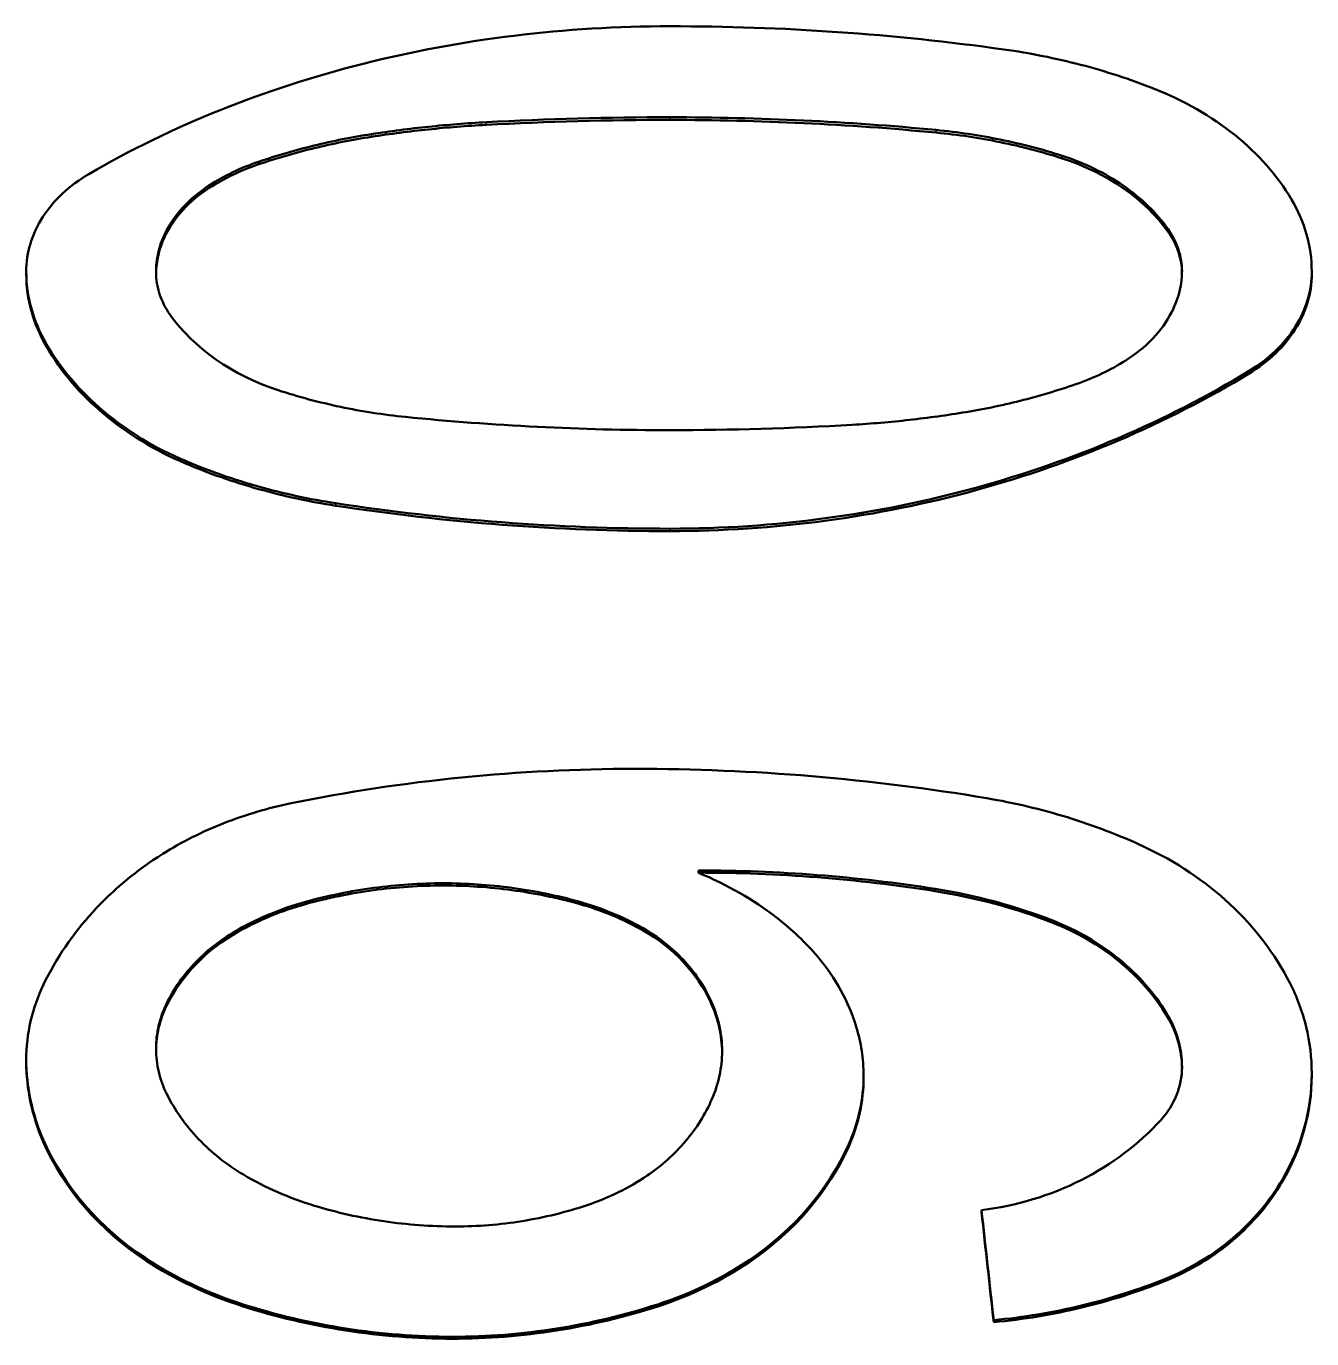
# Model space of a CAD drawing. Header units: millimetres. Extents: x -1259 to 2100, y -2965 to 1485.
# Drawn here: x 1118.684 to 1122.196, y 562.526 to 566.114 of the extents above; entities that cross this region are included whole.
import ezdxf

# ---------------------------------------------------------------- set-up
doc = ezdxf.new("R2010")
doc.units = ezdxf.units.MM
doc.header["$LTSCALE"] = 5
doc.layers.add('Visible (ISO)', color=7, linetype='Continuous', lineweight=50)
doc.layers.add('Visible Narrow (ISO)', color=7, linetype='Continuous', lineweight=35)

msp = doc.modelspace()

# ---------------------------------------------------------------- linework, layer by layer
at = {"layer": 'Visible (ISO)'}
for p, q in [((1118.6837, 565.4359), (1118.6837, 565.4429)), ((1122.196, 565.4359), (1122.196, 565.4429)), ((1121.0529, 564.7927), (1121.0529, 564.7926)), ((1120.5209, 563.8062), (1120.5209, 563.7997)), ((1118.6837, 563.2829), (1118.6837, 563.2888)), ((1120.9715, 563.2403), (1120.9715, 563.2461)), ((1122.196, 563.246), (1122.196, 563.2519)), ((1121.2938, 562.8722), (1121.2938, 562.8778)), ((1121.327, 562.5715), (1121.327, 562.577)), ((1119.5529, 562.5492), (1119.5529, 562.5492))]:
    msp.add_line(p, q, dxfattribs=at)
for centre, major_axis, ratio, start_param, end_param in [((1120.4428, 561.3732), (-6.4847, 0.0002), 0.692656, 4.712473, 4.789987), ((1120.4428, 561.3637), (-6.488, 0.0002), 0.692656, 4.712473, 4.789947), ((1119.3361, 565.4424), (0.2959, 0.0391), 0.882807, 2.618979, 3.011161), ((1121.5554, 565.4267), (0.2788, 0.0736), 0.873276, 5.654916, 6.056601), ((1120.442, 569.5734), (6.2131, 0.0002), 0.73456, 4.712433, 4.792671), ((1121.3104, 551.7967), (-1.4761, 19.4664), 0.051031, 5.295421, 5.314098), ((1121.3104, 551.7968), (-1.4761, 19.4563), 0.051057, 5.295419, 5.314096)]:
    msp.add_ellipse(centre, major_axis=major_axis, ratio=ratio, start_param=start_param, end_param=end_param, dxfattribs=at)
for points, knots in [([(1118.855, 565.7097), (1118.9671, 565.7753), (1119.0869, 565.8337), (1119.3379, 565.9345), (1119.4687, 565.9769), (1119.738, 566.0449), (1119.8762, 566.0706), (1120.1572, 566.1049), (1120.2997, 566.1136), (1120.4424, 566.1136)], [0, 0, 0, 0, 0.043807, 0.043807, 0.0870851, 0.0870851, 0.1299533, 0.1299533, 0.172765, 0.172765, 0.172765, 0.172765]), ([(1120.4424, 566.1136), (1120.5954, 566.1136), (1120.7484, 566.1083), (1121.0532, 566.0872), (1121.2048, 566.0713), (1121.355, 566.0502)], [0, 0, 0, 0, 0.04591624, 0.04591624, 0.09190288, 0.09190288, 0.09190288, 0.09190288]), ([(1121.355, 566.0502), (1121.4264, 566.0402), (1121.4965, 566.0262), (1121.6333, 565.9905), (1121.6998, 565.9688), (1121.7635, 565.9436)], [0, 0, 0, 0, 0.02187074, 0.02187074, 0.0439155, 0.0439155, 0.0439155, 0.0439155]), ([(1121.7635, 565.9436), (1121.8472, 565.9105), (1121.9222, 565.8672), (1122.0502, 565.7646), (1122.1025, 565.7047), (1122.1406, 565.6404)], [0, 0, 0, 0, 0.02895113, 0.02895113, 0.05859624, 0.05859624, 0.05859624, 0.05859624]), ([(1121.1696, 565.8301), (1121.0492, 565.8417), (1120.9282, 565.8504), (1120.6856, 565.8619), (1120.564, 565.8648), (1120.4424, 565.8648)], [0, 0, 0, 0, 0.0364797, 0.0364797, 0.07295946, 0.07295946, 0.07295946, 0.07295946]), ([(1119.9402, 565.8513), (1119.8875, 565.8485), (1119.835, 565.8444), (1119.7305, 565.8335), (1119.6785, 565.8267), (1119.627, 565.8187)], [0, 0, 0, 0, 0.01585173, 0.01585173, 0.03170337, 0.03170337, 0.03170337, 0.03170337]), ([(1119.9402, 565.8441), (1119.8875, 565.8413), (1119.835, 565.8371), (1119.7305, 565.8263), (1119.6785, 565.8195), (1119.627, 565.8115)], [0, 0, 0, 0, 0.01585153, 0.01585153, 0.03170296, 0.03170296, 0.03170296, 0.03170296]), ([(1121.1696, 565.8229), (1121.0492, 565.8345), (1120.9282, 565.8431), (1120.6856, 565.8547), (1120.564, 565.8576), (1120.4424, 565.8576)], [0, 0, 0, 0, 0.03647941, 0.03647941, 0.0729589, 0.0729589, 0.0729589, 0.0729589]), ([(1121.5138, 565.7597), (1121.4591, 565.7773), (1121.4027, 565.7921), (1121.2875, 565.8156), (1121.2289, 565.8244), (1121.1696, 565.8301)], [0, 0, 0, 0, 0.0180603, 0.0180603, 0.03601367, 0.03601367, 0.03601367, 0.03601367]), ([(1119.627, 565.8187), (1119.5738, 565.8105), (1119.5214, 565.8), (1119.4184, 565.7748), (1119.3678, 565.7601), (1119.3186, 565.7433)], [0, 0, 0, 0, 0.01633595, 0.01633595, 0.03276173, 0.03276173, 0.03276173, 0.03276173]), ([(1119.627, 565.8115), (1119.5738, 565.8033), (1119.5214, 565.7928), (1119.4184, 565.7677), (1119.3678, 565.7529), (1119.3186, 565.7362)], [0, 0, 0, 0, 0.01633527, 0.01633527, 0.03275973, 0.03275973, 0.03275973, 0.03275973]), ([(1121.5138, 565.7525), (1121.4591, 565.7701), (1121.4027, 565.7849), (1121.2875, 565.8084), (1121.2289, 565.8172), (1121.1696, 565.8229)], [0, 0, 0, 0, 0.01805894, 0.01805894, 0.03601173, 0.03601173, 0.03601173, 0.03601173]), ([(1121.8037, 565.5587), (1121.7724, 565.6031), (1121.7307, 565.6436), (1121.6322, 565.7118), (1121.5758, 565.7397), (1121.5138, 565.7597)], [0, 0, 0, 0, 0.02103243, 0.02103243, 0.04155381, 0.04155381, 0.04155381, 0.04155381]), ([(1119.3186, 565.7433), (1119.2942, 565.735), (1119.2707, 565.7254), (1119.2256, 565.7039), (1119.2041, 565.6919), (1119.1839, 565.6788)], [0, 0, 0, 0, 0.00814539, 0.00814539, 0.01637582, 0.01637582, 0.01637582, 0.01637582]), ([(1119.3186, 565.7362), (1119.2942, 565.7279), (1119.2707, 565.7183), (1119.2256, 565.6967), (1119.2041, 565.6847), (1119.1839, 565.6717)], [0, 0, 0, 0, 0.00814431, 0.00814431, 0.0163731, 0.0163731, 0.0163731, 0.0163731]), ([(1118.6837, 565.4429), (1118.6837, 565.4687), (1118.6876, 565.4946), (1118.7027, 565.5447), (1118.714, 565.5691), (1118.7435, 565.6151), (1118.7617, 565.6367), (1118.8041, 565.6762), (1118.8282, 565.6941), (1118.855, 565.7097)], [0, 0, 0, 0, 0.01087225, 0.01087225, 0.02166283, 0.02166283, 0.03231179, 0.03231179, 0.04278236, 0.04278236, 0.04278236, 0.04278236]), ([(1119.1839, 565.6788), (1119.1564, 565.6611), (1119.1322, 565.6407), (1119.0913, 565.596), (1119.0747, 565.5715), (1119.0624, 565.5459)], [0, 0, 0, 0, 0.01121573, 0.01121573, 0.02263574, 0.02263574, 0.02263574, 0.02263574]), ([(1122.1406, 565.6404), (1122.1589, 565.6096), (1122.1727, 565.5773), (1122.1913, 565.511), (1122.196, 565.477), (1122.196, 565.4429)], [0, 0, 0, 0, 0.0142434, 0.0142434, 0.02857688, 0.02857688, 0.02857688, 0.02857688]), ([(1119.0624, 565.5459), (1119.0544, 565.5292), (1119.0483, 565.5119), (1119.0402, 565.4767), (1119.0382, 565.4588), (1119.0382, 565.4408)], [0, 0, 0, 0, 0.00749917, 0.00749917, 0.01503178, 0.01503178, 0.01503178, 0.01503178]), ([(1121.8416, 565.4437), (1121.8416, 565.4637), (1121.8383, 565.4837), (1121.8256, 565.5223), (1121.8162, 565.5411), (1121.8037, 565.5587)], [0, 0, 0, 0, 0.00840975, 0.00840975, 0.01674845, 0.01674845, 0.01674845, 0.01674845]), ([(1121.8415, 565.44), (1121.8412, 565.4589), (1121.8379, 565.4777), (1121.8256, 565.5153), (1121.8162, 565.534), (1121.8037, 565.5516)], [0.00046544, 0.00046544, 0.00046544, 0.00046544, 0.00840544, 0.00840544, 0.01674027, 0.01674027, 0.01674027, 0.01674027]), ([(1118.7389, 565.2447), (1118.7207, 565.2761), (1118.7069, 565.3087), (1118.6884, 565.3752), (1118.6837, 565.4091), (1118.6837, 565.4429)], [0, 0, 0, 0, 0.014091, 0.014091, 0.02827231, 0.02827231, 0.02827231, 0.02827231]), ([(1119.0382, 565.4408), (1119.0382, 565.421), (1119.0415, 565.401), (1119.0543, 565.3623), (1119.0638, 565.3435), (1119.0764, 565.3258)], [0, 0, 0, 0, 0.00835341, 0.00835341, 0.01663391, 0.01663391, 0.01663391, 0.01663391]), ([(1122.196, 565.4429), (1122.196, 565.4171), (1122.1921, 565.3911), (1122.177, 565.3406), (1122.1658, 565.3158), (1122.1364, 565.269), (1122.1182, 565.2468), (1122.0759, 565.2062), (1122.0519, 565.1877), (1122.0252, 565.1715)], [0, 0, 0, 0, 0.01084531, 0.01084531, 0.02160922, 0.02160922, 0.03223192, 0.03223192, 0.04267677, 0.04267677, 0.04267677, 0.04267677]), ([(1122.196, 565.4359), (1122.196, 565.3842), (1122.1805, 565.3322), (1122.151, 565.2853), (1122.1215, 565.2385), (1122.0781, 565.1968), (1122.0252, 565.1646)], [-1.5707963, -1.5707963, -1.5707963, -1.5707963, -1.1135855, -1.1135855, -1.1135855, -0.6563747, -0.6563747, -0.6563747, -0.6563747]), ([(1121.6958, 565.2053), (1121.7238, 565.2238), (1121.7483, 565.245), (1121.7897, 565.2915), (1121.8065, 565.3168), (1121.8188, 565.3431)], [0, 0, 0, 0, 0.01135824, 0.01135824, 0.0229261, 0.0229261, 0.0229261, 0.0229261]), ([(1119.1187, 564.9253), (1119.0346, 564.9609), (1118.9591, 565.0072), (1118.8302, 565.1158), (1118.7774, 565.1784), (1118.7389, 565.2447)], [0, 0, 0, 0, 0.02907119, 0.02907119, 0.05883924, 0.05883924, 0.05883924, 0.05883924]), ([(1119.1187, 564.9186), (1119.0356, 564.9537), (1118.9598, 564.9998), (1118.8954, 565.054), (1118.8309, 565.1083), (1118.7778, 565.1708), (1118.7389, 565.2378)], [0.4854726, 0.4854726, 0.4854726, 0.4854726, 0.8143635, 0.8143635, 0.8143635, 1.1432544, 1.1432544, 1.1432544, 1.1432544]), ([(1121.5604, 565.1383), (1121.5849, 565.147), (1121.6086, 565.157), (1121.6538, 565.1794), (1121.6755, 565.1918), (1121.6958, 565.2053)], [0, 0, 0, 0, 0.00816866, 0.00816866, 0.016422, 0.016422, 0.016422, 0.016422]), ([(1122.0252, 565.1715), (1121.9135, 565.1036), (1121.7939, 565.042), (1121.5437, 564.9349), (1121.4133, 564.8892), (1121.1448, 564.8155), (1121.0069, 564.7875), (1120.7267, 564.7499), (1120.5846, 564.7403), (1120.4424, 564.7403)], [0, 0, 0, 0, 0.0436851, 0.0436851, 0.0868429, 0.0868429, 0.129592, 0.129592, 0.1722832, 0.1722832, 0.1722832, 0.1722832]), ([(1119.3717, 565.1188), (1119.4272, 565.1007), (1119.4843, 565.0855), (1119.6007, 565.061), (1119.6599, 565.0518), (1119.7197, 565.0458)], [0, 0, 0, 0, 0.0182188, 0.0182188, 0.03633571, 0.03633571, 0.03633571, 0.03633571]), ([(1121.2515, 565.0591), (1121.3047, 565.0679), (1121.3572, 565.079), (1121.4604, 565.1055), (1121.5111, 565.1209), (1121.5604, 565.1383)], [0, 0, 0, 0, 0.01636565, 0.01636565, 0.03281947, 0.03281947, 0.03281947, 0.03281947]), ([(1119.7197, 565.0458), (1119.8394, 565.0338), (1119.9597, 565.0247), (1120.2008, 565.0126), (1120.3216, 565.0095), (1120.4424, 565.0095)], [0, 0, 0, 0, 0.0362469, 0.0362469, 0.07249386, 0.07249386, 0.07249386, 0.07249386]), ([(1120.9404, 565.0242), (1120.9927, 565.0273), (1121.0449, 565.0318), (1121.1487, 565.0434), (1121.2003, 565.0506), (1121.2515, 565.0591)], [0, 0, 0, 0, 0.01574971, 0.01574971, 0.03149932, 0.03149932, 0.03149932, 0.03149932]), ([(1119.5291, 564.8098), (1119.4575, 564.8208), (1119.387, 564.8361), (1119.2496, 564.8748), (1119.1828, 564.8983), (1119.1187, 564.9253)], [0, 0, 0, 0, 0.02195878, 0.02195878, 0.04409052, 0.04409052, 0.04409052, 0.04409052]), ([(1119.5291, 564.8031), (1119.4575, 564.8141), (1119.387, 564.8294), (1119.2496, 564.8681), (1119.1828, 564.8915), (1119.1187, 564.9186)], [0, 0, 0, 0, 0.02195783, 0.02195783, 0.04408733, 0.04408733, 0.04408733, 0.04408733]), ([(1120.4424, 564.7403), (1120.2892, 564.7403), (1120.1361, 564.7461), (1119.8311, 564.7694), (1119.6794, 564.7868), (1119.5291, 564.8098)], [0, 0, 0, 0, 0.04594796, 0.04594796, 0.09196619, 0.09196619, 0.09196619, 0.09196619]), ([(1120.3462, 564.0838), (1120.188, 564.0838), (1120.0299, 564.0759), (1119.7161, 564.0445), (1119.5605, 564.021), (1119.4075, 563.9899)], [-0.09492566, -0.09492566, -0.09492566, -0.09492566, -0.0474614, -0.0474614, 0, 0, 0, 0]), ([(1120.3462, 564.0838), (1120.5078, 564.0838), (1120.6693, 564.0771), (1120.9907, 564.0503), (1121.1504, 564.0302), (1121.3083, 564.0036)], [0, 0, 0, 0, 0.04847981, 0.04847981, 0.09695798, 0.09695798, 0.09695798, 0.09695798]), ([(1121.3083, 564.0036), (1121.3833, 563.9909), (1121.4569, 563.9734), (1121.6003, 563.9292), (1121.67, 563.9025), (1121.7366, 563.8716)], [0, 0, 0, 0, 0.0230219, 0.0230219, 0.0462328, 0.0462328, 0.0462328, 0.0462328]), ([(1119.0565, 563.8512), (1119.1085, 563.8838), (1119.1646, 563.9121), (1119.2824, 563.9586), (1119.344, 563.9769), (1119.4075, 563.9899)], [0, 0, 0, 0, 0.01993021, 0.01993021, 0.03961266, 0.03961266, 0.03961266, 0.03961266]), ([(1121.7366, 563.8716), (1121.8255, 563.8303), (1121.9051, 563.7768), (1122.0406, 563.6505), (1122.0959, 563.5773), (1122.1361, 563.4989)], [0, 0, 0, 0, 0.03098588, 0.03098588, 0.06270862, 0.06270862, 0.06270862, 0.06270862]), ([(1121.1667, 563.7557), (1121.0604, 563.7725), (1120.953, 563.7851), (1120.7374, 563.802), (1120.6292, 563.8062), (1120.5209, 563.8062)], [0, 0, 0, 0, 0.03252708, 0.03252708, 0.0650073, 0.0650073, 0.0650073, 0.0650073]), ([(1121.1667, 563.7496), (1121.0604, 563.7664), (1120.953, 563.779), (1120.7374, 563.7958), (1120.6292, 563.8), (1120.5209, 563.8001)], [0, 0, 0, 0, 0.03252645, 0.03252645, 0.0650064, 0.0650064, 0.0650064, 0.0650064]), ([(1119.8231, 563.7711), (1119.7592, 563.7711), (1119.6955, 563.7668), (1119.5693, 563.7497), (1119.5071, 563.737), (1119.4466, 563.7202)], [0, 0, 0, 0, 0.01915495, 0.01915495, 0.03838881, 0.03838881, 0.03838881, 0.03838881]), ([(1119.8231, 563.7649), (1119.7592, 563.7649), (1119.6955, 563.7606), (1119.5693, 563.7436), (1119.5071, 563.7309), (1119.4466, 563.7141)], [0, 0, 0, 0, 0.01915482, 0.01915482, 0.03838797, 0.03838797, 0.03838797, 0.03838797]), ([(1120.1931, 563.7211), (1120.1336, 563.7376), (1120.0725, 563.7501), (1119.9485, 563.7668), (1119.8858, 563.7711), (1119.8231, 563.7711)], [0, 0, 0, 0, 0.01890344, 0.01890344, 0.03772929, 0.03772929, 0.03772929, 0.03772929]), ([(1120.1931, 563.715), (1120.1336, 563.7315), (1120.0725, 563.744), (1119.9485, 563.7607), (1119.8858, 563.7649), (1119.8231, 563.7649)], [0, 0, 0, 0, 0.01890262, 0.01890262, 0.03772825, 0.03772825, 0.03772825, 0.03772825]), ([(1119.4466, 563.7202), (1119.4141, 563.7112), (1119.3825, 563.7004), (1119.3212, 563.6752), (1119.2915, 563.6609), (1119.2632, 563.6449)], [0, 0, 0, 0, 0.01031451, 0.01031451, 0.02071853, 0.02071853, 0.02071853, 0.02071853]), ([(1119.4466, 563.7141), (1119.4141, 563.7051), (1119.3825, 563.6943), (1119.3212, 563.6691), (1119.2915, 563.6548), (1119.2632, 563.6389)], [0, 0, 0, 0, 0.01031366, 0.01031366, 0.0207162, 0.0207162, 0.0207162, 0.0207162]), ([(1120.3691, 563.6481), (1120.342, 563.6636), (1120.3136, 563.6775), (1120.2547, 563.7019), (1120.2243, 563.7124), (1120.1931, 563.7211)], [0, 0, 0, 0, 0.01001334, 0.01001334, 0.0199376, 0.0199376, 0.0199376, 0.0199376]), ([(1120.3691, 563.642), (1120.342, 563.6575), (1120.3136, 563.6714), (1120.2547, 563.6958), (1120.2243, 563.7063), (1120.1931, 563.715)], [0, 0, 0, 0, 0.01001187, 0.01001187, 0.01993527, 0.01993527, 0.01993527, 0.01993527]), ([(1120.7336, 563.6773), (1120.7548, 563.6609), (1120.7748, 563.6437), (1120.8127, 563.6075), (1120.8306, 563.5885), (1120.8472, 563.5688)], [0, 0, 0, 0, 0.00884915, 0.00884915, 0.01777172, 0.01777172, 0.01777172, 0.01777172]), ([(1119.2632, 563.6449), (1119.2194, 563.6203), (1119.1806, 563.5901), (1119.1142, 563.5216), (1119.0869, 563.4829), (1119.0669, 563.4419)], [0, 0, 0, 0, 0.01609923, 0.01609923, 0.03254912, 0.03254912, 0.03254912, 0.03254912]), ([(1120.5535, 563.4526), (1120.5352, 563.492), (1120.5098, 563.5291), (1120.4474, 563.5952), (1120.4107, 563.6243), (1120.3691, 563.6481)], [0, 0, 0, 0, 0.01572777, 0.01572777, 0.03111814, 0.03111814, 0.03111814, 0.03111814]), ([(1121.8004, 563.4143), (1121.7669, 563.4698), (1121.7224, 563.5206), (1121.6166, 563.607), (1121.5557, 563.6429), (1121.4886, 563.669)], [0, 0, 0, 0, 0.02301489, 0.02301489, 0.04547648, 0.04547648, 0.04547648, 0.04547648]), ([(1120.8472, 563.5688), (1120.8712, 563.5403), (1120.892, 563.5099), (1120.927, 563.4463), (1120.9411, 563.413), (1120.9516, 563.379)], [0, 0, 0, 0, 0.0129396, 0.0129396, 0.02601913, 0.02601913, 0.02601913, 0.02601913]), ([(1122.1361, 563.4989), (1122.1558, 563.4602), (1122.1708, 563.4197), (1122.1909, 563.3369), (1122.196, 563.2945), (1122.196, 563.2519)], [0, 0, 0, 0, 0.01567288, 0.01567288, 0.0314425, 0.0314425, 0.0314425, 0.0314425]), ([(1118.6837, 563.2888), (1118.6837, 563.3241), (1118.6877, 563.3593), (1118.7035, 563.4282), (1118.7153, 563.4619), (1118.7309, 563.4943)], [0, 0, 0, 0, 0.0130941, 0.0130941, 0.02611627, 0.02611627, 0.02611627, 0.02611627]), ([(1119.0669, 563.4419), (1119.0574, 563.4224), (1119.0503, 563.4021), (1119.0406, 563.3607), (1119.0382, 563.3396), (1119.0382, 563.3184)], [0, 0, 0, 0, 0.00782542, 0.00782542, 0.01569555, 0.01569555, 0.01569555, 0.01569555]), ([(1119.0669, 563.4359), (1119.0574, 563.4164), (1119.0503, 563.3962), (1119.0408, 563.3558), (1119.0384, 563.3356), (1119.0382, 563.3155)], [0, 0, 0, 0, 0.00782167, 0.00782167, 0.01531876, 0.01531876, 0.01531876, 0.01531876]), ([(1120.5849, 563.312), (1120.5849, 563.336), (1120.5822, 563.3601), (1120.5717, 563.4072), (1120.5639, 563.4303), (1120.5535, 563.4526)], [0, 0, 0, 0, 0.00894383, 0.00894383, 0.01784083, 0.01784083, 0.01784083, 0.01784083]), ([(1120.5849, 563.309), (1120.5846, 563.3321), (1120.582, 563.3551), (1120.5717, 563.4012), (1120.5639, 563.4243), (1120.5535, 563.4466)], [0.00036818, 0.00036818, 0.00036818, 0.00036818, 0.00893917, 0.00893917, 0.01783182, 0.01783182, 0.01783182, 0.01783182]), ([(1121.8416, 563.2682), (1121.8416, 563.2935), (1121.838, 563.3189), (1121.8242, 563.368), (1121.8139, 563.3918), (1121.8004, 563.4143)], [0, 0, 0, 0, 0.00940302, 0.00940302, 0.01873052, 0.01873052, 0.01873052, 0.01873052]), ([(1121.8415, 563.2655), (1121.8413, 563.2898), (1121.8377, 563.314), (1121.8242, 563.362), (1121.8139, 563.3859), (1121.8004, 563.4083)], [0.00039356, 0.00039356, 0.00039356, 0.00039356, 0.00939816, 0.00939816, 0.01872129, 0.01872129, 0.01872129, 0.01872129]), ([(1120.9516, 563.379), (1120.9582, 563.3573), (1120.9632, 563.3353), (1120.9699, 563.291), (1120.9715, 563.2686), (1120.9715, 563.2461)], [0, 0, 0, 0, 0.00830531, 0.00830531, 0.01661038, 0.01661038, 0.01661038, 0.01661038]), ([(1119.0382, 563.3184), (1119.0382, 563.2973), (1119.0407, 563.2761), (1119.0506, 563.2347), (1119.058, 563.2144), (1119.0678, 563.1948)], [0, 0, 0, 0, 0.00784485, 0.00784485, 0.01564227, 0.01564227, 0.01564227, 0.01564227]), ([(1118.7301, 563.0705), (1118.7147, 563.1055), (1118.7032, 563.1416), (1118.6877, 563.2147), (1118.6837, 563.2518), (1118.6837, 563.2888)], [0, 0, 0, 0, 0.01366494, 0.01366494, 0.02739637, 0.02739637, 0.02739637, 0.02739637]), ([(1118.7301, 563.0647), (1118.7147, 563.0997), (1118.7032, 563.1358), (1118.6877, 563.2088), (1118.6837, 563.246), (1118.6837, 563.2829)], [0, 0, 0, 0, 0.01365808, 0.01365808, 0.02738224, 0.02738224, 0.02738224, 0.02738224]), ([(1120.5571, 563.1808), (1120.5663, 563.2018), (1120.5732, 563.2235), (1120.5825, 563.2674), (1120.5849, 563.2897), (1120.5849, 563.312)], [0, 0, 0, 0, 0.00823204, 0.00823204, 0.01650377, 0.01650377, 0.01650377, 0.01650377]), ([(1120.9715, 563.2461), (1120.9715, 563.2142), (1120.9681, 563.1821), (1120.9544, 563.119), (1120.9443, 563.0879), (1120.9308, 563.0578)], [0, 0, 0, 0, 0.01184282, 0.01184282, 0.02362601, 0.02362601, 0.02362601, 0.02362601]), ([(1121.7842, 563.1245), (1121.8028, 563.145), (1121.817, 563.168), (1121.8365, 563.2167), (1121.8416, 563.2425), (1121.8416, 563.2682)], [0, 0, 0, 0, 0.00937459, 0.00937459, 0.01888662, 0.01888662, 0.01888662, 0.01888662]), ([(1120.9715, 563.2403), (1120.9715, 563.2083), (1120.9681, 563.1763), (1120.9544, 563.1132), (1120.9443, 563.0821), (1120.9308, 563.052)], [0, 0, 0, 0, 0.01183654, 0.01183654, 0.02361385, 0.02361385, 0.02361385, 0.02361385]), ([(1119.0678, 563.1948), (1119.0897, 563.151), (1119.119, 563.1094), (1119.1897, 563.035), (1119.2308, 563.002), (1119.2771, 562.9747)], [0, 0, 0, 0, 0.01748606, 0.01748606, 0.03461082, 0.03461082, 0.03461082, 0.03461082]), ([(1120.3804, 562.9721), (1120.4204, 562.9992), (1120.4555, 563.0311), (1120.5151, 563.1015), (1120.5394, 563.1403), (1120.5571, 563.1808)], [0, 0, 0, 0, 0.01556194, 0.01556194, 0.03143281, 0.03143281, 0.03143281, 0.03143281]), ([(1121.2938, 562.8778), (1121.3891, 562.8894), (1121.482, 562.9174), (1121.5657, 562.9596), (1121.6494, 563.0018), (1121.7241, 563.0582), (1121.7842, 563.1245)], [0.1352437, 0.1352437, 0.1352437, 0.1352437, 0.5152645, 0.5152645, 0.5152645, 0.8952854, 0.8952854, 0.8952854, 0.8952854]), ([(1119.2771, 562.9747), (1119.307, 562.957), (1119.3383, 562.9409), (1119.4031, 562.9125), (1119.4366, 562.9001), (1119.4709, 562.8897)], [0, 0, 0, 0, 0.01106722, 0.01106722, 0.02203981, 0.02203981, 0.02203981, 0.02203981]), ([(1120.2161, 562.8912), (1120.2456, 562.9011), (1120.2742, 562.9128), (1120.3292, 562.9399), (1120.3556, 562.9553), (1120.3804, 562.9721)], [0, 0, 0, 0, 0.00957053, 0.00957053, 0.01924018, 0.01924018, 0.01924018, 0.01924018]), ([(1119.4709, 562.8897), (1119.5324, 562.8711), (1119.5959, 562.8568), (1119.7248, 562.8378), (1119.79, 562.833), (1119.8553, 562.833)], [0, 0, 0, 0, 0.01968258, 0.01968258, 0.0392769, 0.0392769, 0.0392769, 0.0392769]), ([(1119.8553, 562.833), (1119.9168, 562.833), (1119.9782, 562.8379), (1120.0993, 562.8575), (1120.1587, 562.8721), (1120.2161, 562.8912)], [0, 0, 0, 0, 0.01845273, 0.01845273, 0.03700357, 0.03700357, 0.03700357, 0.03700357]), ([(1121.7965, 562.6901), (1121.7226, 562.6603), (1121.6457, 562.6357), (1121.4884, 562.5977), (1121.4081, 562.5844), (1121.327, 562.577)], [0, 0, 0, 0, 0.02465259, 0.02465259, 0.0491385, 0.0491385, 0.0491385, 0.0491385]), ([(1121.7965, 562.6846), (1121.7226, 562.6548), (1121.6457, 562.6301), (1121.4884, 562.5922), (1121.4081, 562.5789), (1121.327, 562.5715)], [0, 0, 0, 0, 0.02465044, 0.02465044, 0.04913544, 0.04913544, 0.04913544, 0.04913544]), ([(1119.8478, 562.5316), (1119.7501, 562.5316), (1119.6526, 562.5392), (1119.4601, 562.5691), (1119.3653, 562.5915), (1119.2737, 562.6208)], [0, 0, 0, 0, 0.02930116, 0.02930116, 0.05874447, 0.05874447, 0.05874447, 0.05874447]), ([(1120.4093, 562.6201), (1120.3198, 562.591), (1120.2272, 562.5688), (1120.0388, 562.5391), (1119.9434, 562.5316), (1119.8478, 562.5316)], [0, 0, 0, 0, 0.02882497, 0.02882497, 0.0575072, 0.0575072, 0.0575072, 0.0575072])]:
    msp.add_open_spline(points, degree=3, knots=knots, dxfattribs=at)
for points in [[(1121.8037, 565.5516), (1121.7402, 565.6414), (1121.6363, 565.7131), (1121.5138, 565.7525)], [(1119.1839, 565.6717), (1119.1294, 565.6366), (1119.0871, 565.5904), (1119.0624, 565.5389)], [(1118.7389, 565.2378), (1118.7027, 565.3002), (1118.6837, 565.3683), (1118.6837, 565.4359)], [(1119.0764, 565.3258), (1119.1415, 565.234), (1119.2475, 565.1594), (1119.3717, 565.1188)], [(1122.0252, 565.1646), (1121.8004, 565.0281), (1121.2936, 564.8101), (1120.7261, 564.7336), (1120.4424, 564.7336)], [(1120.4424, 564.7336), (1120.1362, 564.7336), (1119.83, 564.757), (1119.5291, 564.8031)], [(1118.7309, 563.4943), (1118.7994, 563.6369), (1118.9132, 563.7612), (1119.0565, 563.8512)], [(1120.5209, 563.7997), (1120.598, 563.7678), (1120.6699, 563.7265), (1120.7336, 563.6773)], [(1121.4886, 563.669), (1121.3859, 563.7091), (1121.2776, 563.7382), (1121.1667, 563.7557)], [(1121.4886, 563.663), (1121.3859, 563.703), (1121.2776, 563.7321), (1121.1667, 563.7496)], [(1120.5535, 563.4466), (1120.5165, 563.5261), (1120.4513, 563.595), (1120.3691, 563.642)], [(1121.8004, 563.4083), (1121.7327, 563.5205), (1121.6212, 563.6113), (1121.4886, 563.663)], [(1119.2632, 563.6389), (1119.1766, 563.5902), (1119.1073, 563.5187), (1119.0669, 563.4359)], [(1122.196, 563.2519), (1122.196, 563.1519), (1122.1683, 563.0513), (1122.1158, 562.9614)], [(1122.196, 563.246), (1122.196, 563.1461), (1122.1682, 563.0455), (1122.1158, 562.9556)], [(1119.01, 562.746), (1118.8846, 562.828), (1118.7862, 562.9425), (1118.7301, 563.0705)], [(1119.01, 562.7404), (1118.8846, 562.8224), (1118.7862, 562.9368), (1118.7301, 563.0647)], [(1120.9308, 563.0578), (1120.8754, 562.934), (1120.7808, 562.8232), (1120.6606, 562.7421)], [(1120.9308, 563.052), (1120.8754, 562.9283), (1120.7808, 562.8175), (1120.6606, 562.7365)], [(1122.1158, 562.9614), (1122.0811, 562.9019), (1122.0352, 562.8474), (1121.9805, 562.8009)], [(1122.1158, 562.9556), (1122.0811, 562.8962), (1122.0352, 562.8417), (1121.9805, 562.7952)], [(1121.9805, 562.8009), (1121.9267, 562.7551), (1121.8642, 562.7175), (1121.7965, 562.6901)], [(1121.9805, 562.7952), (1121.9267, 562.7495), (1121.8642, 562.7119), (1121.7965, 562.6846)], [(1119.2737, 562.6208), (1119.1797, 562.6509), (1119.0906, 562.6933), (1119.01, 562.746)], [(1119.2737, 562.6153), (1119.1797, 562.6453), (1119.0906, 562.6877), (1119.01, 562.7404)], [(1120.6606, 562.7421), (1120.5842, 562.6906), (1120.4992, 562.6493), (1120.4093, 562.6201)], [(1120.6606, 562.7365), (1120.5842, 562.685), (1120.4992, 562.6437), (1120.4093, 562.6145)], [(1119.8478, 562.5261), (1119.6527, 562.5261), (1119.4576, 562.5565), (1119.2737, 562.6153)], [(1120.4093, 562.6145), (1120.2296, 562.5563), (1120.0387, 562.5261), (1119.8478, 562.5261)]]:
    msp.add_open_spline(points, degree=3, dxfattribs=at)
at = {"layer": 'Visible Narrow (ISO)'}
for p, q in [((1120.4424, 565.8576), (1120.4424, 565.8648)), ((1119.9402, 565.8441), (1119.9402, 565.8513)), ((1121.1696, 565.8229), (1121.1696, 565.8301)), ((1119.627, 565.8115), (1119.627, 565.8187)), ((1121.5138, 565.7525), (1121.5138, 565.7597)), ((1119.3186, 565.7362), (1119.3186, 565.7433)), ((1119.1839, 565.6717), (1119.1839, 565.6788)), ((1119.0624, 565.5389), (1119.0624, 565.5459)), ((1121.8037, 565.5516), (1121.8037, 565.5587)), ((1118.7389, 565.2378), (1118.7389, 565.2447)), ((1122.0252, 565.1646), (1122.0252, 565.1715)), ((1119.1187, 564.9186), (1119.1187, 564.9253)), ((1119.5291, 564.8031), (1119.5291, 564.8098)), ((1120.4424, 564.7336), (1120.4424, 564.7403)), ((1119.8231, 563.7649), (1119.8231, 563.7711)), ((1121.1667, 563.7496), (1121.1667, 563.7557)), ((1119.4466, 563.7141), (1119.4466, 563.7202)), ((1120.1931, 563.715), (1120.1931, 563.7211)), ((1119.2632, 563.6389), (1119.2632, 563.6449)), ((1120.3691, 563.642), (1120.3691, 563.6481)), ((1121.4886, 563.663), (1121.4886, 563.669)), ((1119.0669, 563.4359), (1119.0669, 563.4419)), ((1120.5535, 563.4466), (1120.5535, 563.4526)), ((1121.8004, 563.4083), (1121.8004, 563.4143)), ((1118.7301, 563.0647), (1118.7301, 563.0705)), ((1120.9308, 563.052), (1120.9308, 563.0578)), ((1122.1158, 562.9556), (1122.1158, 562.9614)), ((1121.9805, 562.7952), (1121.9805, 562.8009)), ((1119.01, 562.7404), (1119.01, 562.746)), ((1120.6606, 562.7365), (1120.6606, 562.7421)), ((1121.7965, 562.6846), (1121.7965, 562.6901)), ((1119.2737, 562.6153), (1119.2737, 562.6208)), ((1120.4093, 562.6145), (1120.4093, 562.6201)), ((1119.8478, 562.5261), (1119.8478, 562.5316))]:
    msp.add_line(p, q, dxfattribs=at)

doc.saveas('drawing.dxf')
